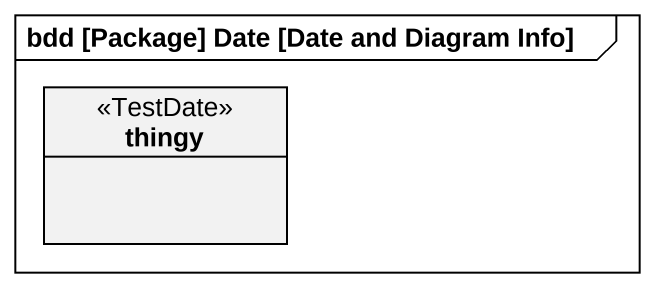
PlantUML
@startuml
mainframe bdd [Package] Date [Date and Diagram Info]
hide circle
hide empty members
class thingy <<TestDate>>
@enduml
